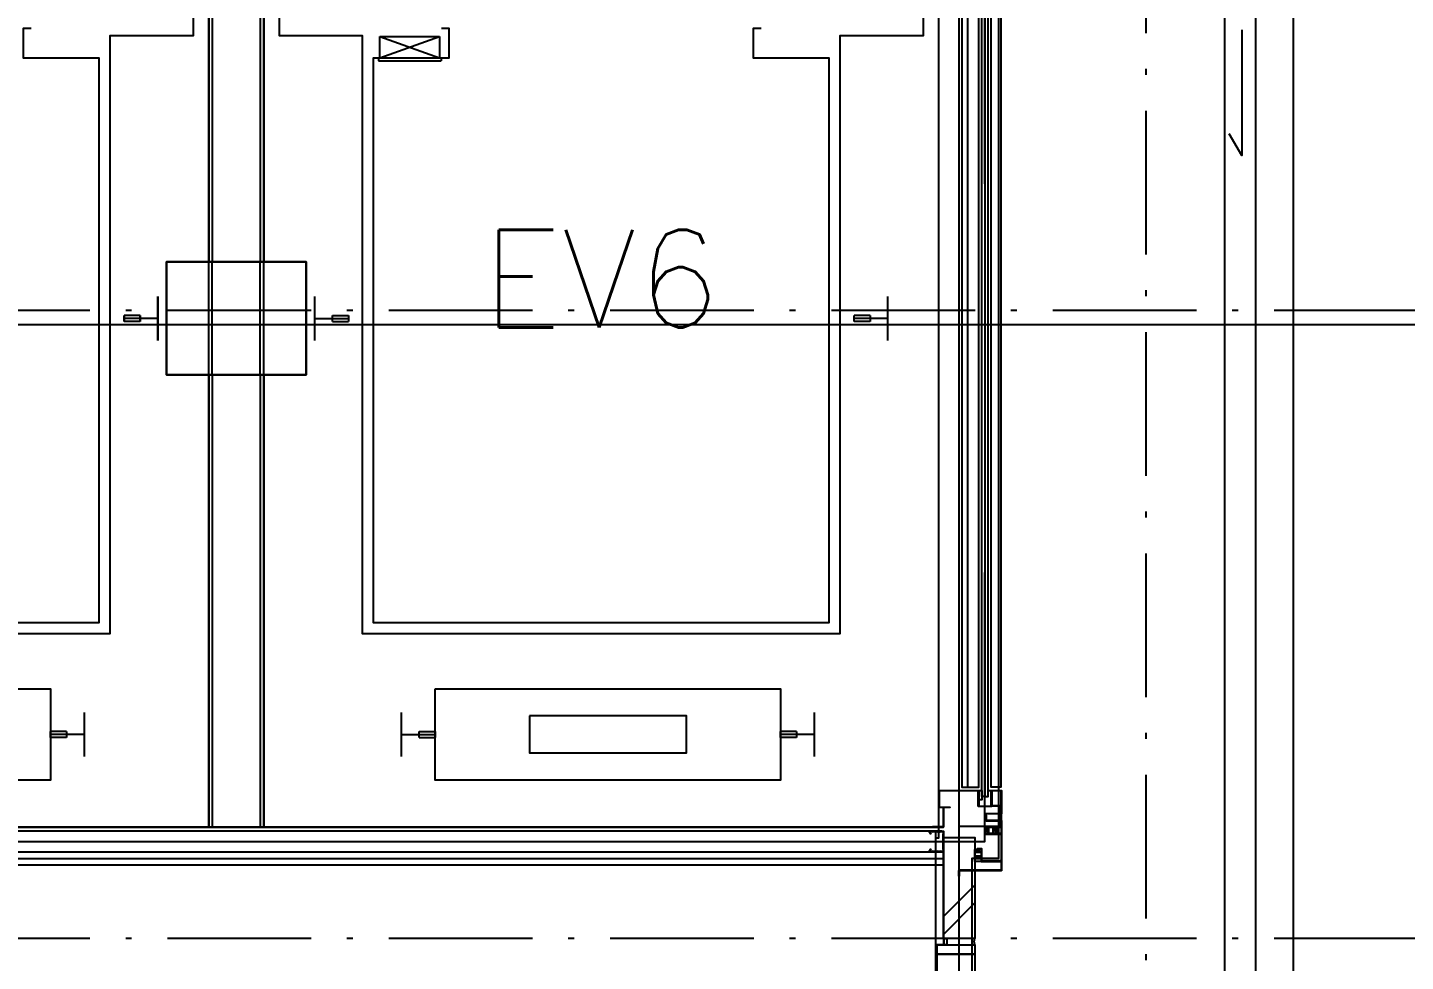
# Model space of a CAD drawing. Extents: x -120222 to -41942, y -19134 to 30932.
# Drawn here: x -72450 to -68061, y 14061 to 17035 of the extents above; entities that cross this region are included whole.
import ezdxf
from ezdxf.enums import TextEntityAlignment as Align

# ---------------------------------------------------------------- set-up
doc = ezdxf.new("R2010")
doc.units = 0
doc.header["$LTSCALE"] = 150
doc.header["$MEASUREMENT"] = 0
doc.linetypes.add('ISO-10______', pattern=[4.699, 3.048, -0.762, 0.127, -0.762])
doc.layers.get('0').update_dxf_attribs({"linetype": 'CONTINUOUS'})
for name, color, linetype in [('____-567', 7, 'CONTINUOUS'), ('____B', 7, 'CONTINUOUS'), ('___B', 7, 'CONTINUOUS')]:
    doc.layers.add(name, color=color, linetype=linetype)
doc.styles.get("Standard").update_dxf_attribs({"font": 'txt', "bigfont": 'BIGFONT.SHX'})

# ---------------------------------------------------------------- blocks, each defined once
blk = doc.blocks.new('____-57')
at = {"color": 1, "linetype": 'Continuous'}
for p, q in [((-76012.6, 9925.5), (-76012.6, 9923)), ((-76011.8, 9923), (-76011.8, 9925.5)), ((-76007.6, 9927), (-76011.1, 9927)), ((-76011.1, 9926.2), (-76007.6, 9926.2)), ((-76007.1, 9920.8), (-76009.6, 9920.8)), ((-76009.6, 9920), (-76007.1, 9920)), ((-76006.1, 9926.3), (-76007.6, 9927)), ((-76007.6, 9926.2), (-76006.1, 9925.5)), ((-76007.1, 9920), (-76007.1, 9920.8)), ((-76004.6, 9927), (-76006.1, 9926.3)), ((-76006.1, 9925.5), (-76004.6, 9926.2)), ((-76003.1, 9926.3), (-76004.6, 9927)), ((-76004.6, 9926.2), (-76003.1, 9925.5)), ((-76001.6, 9927), (-76003.1, 9926.3)), ((-76003.1, 9925.5), (-76001.6, 9926.2)), ((-76000.1, 9926.3), (-76001.6, 9927)), ((-76001.6, 9926.2), (-76000.1, 9925.5)), ((-75998.6, 9927), (-76000.1, 9926.3)), ((-76000.1, 9925.5), (-75998.6, 9926.2)), ((-75997.1, 9926.3), (-75998.6, 9927)), ((-75998.6, 9926.2), (-75997.1, 9925.5)), ((-75995.6, 9927), (-75997.1, 9926.3)), ((-75997.1, 9925.5), (-75995.6, 9926.2)), ((-75994.1, 9926.3), (-75995.6, 9927)), ((-75995.6, 9926.2), (-75994.1, 9925.5)), ((-75992.6, 9927), (-75994.1, 9926.3)), ((-75994.1, 9925.5), (-75992.6, 9926.2)), ((-75991.4, 9927), (-75992.6, 9927)), ((-75992.6, 9926.2), (-75991.4, 9926.2)), ((-75990.1, 9926.3), (-75991.4, 9927)), ((-75991.4, 9926.2), (-75990.1, 9925.5)), ((-75988.8, 9927), (-75990.1, 9926.3)), ((-75990.1, 9925.5), (-75988.8, 9926.2)), ((-75987.6, 9927), (-75988.8, 9927)), ((-75988.8, 9926.2), (-75987.6, 9926.2)), ((-75986.1, 9926.3), (-75987.6, 9927)), ((-75987.6, 9926.2), (-75986.1, 9925.5)), ((-75984.6, 9927), (-75986.1, 9926.3)), ((-75986.1, 9925.5), (-75984.6, 9926.2)), ((-75983.1, 9926.3), (-75984.6, 9927)), ((-75984.6, 9926.2), (-75983.1, 9925.5)), ((-75981.6, 9927), (-75983.1, 9926.3)), ((-75983.1, 9925.5), (-75981.6, 9926.2)), ((-75980.1, 9926.3), (-75981.6, 9927)), ((-75981.6, 9926.2), (-75980.1, 9925.5)), ((-75978.6, 9927), (-75980.1, 9926.3)), ((-75980.1, 9925.5), (-75978.6, 9926.2)), ((-75977.1, 9926.3), (-75978.6, 9927)), ((-75978.6, 9926.2), (-75977.1, 9925.5)), ((-75975.6, 9927), (-75977.1, 9926.3)), ((-75977.1, 9925.5), (-75975.6, 9926.2)), ((-75974.1, 9926.3), (-75975.6, 9927)), ((-75975.6, 9926.2), (-75974.1, 9925.5)), ((-75972.6, 9927), (-75974.1, 9926.3)), ((-75974.1, 9925.5), (-75972.6, 9926.2)), ((-75970.6, 9927), (-75972.6, 9927)), ((-75972.6, 9926.2), (-75970.6, 9926.2)), ((-75968.4, 9920.4), (-75969.9, 9919.6)), ((-75969.9, 9919.6), (-75969.9, 9869.5)), ((-75969.1, 9919.2), (-75967.6, 9920)), ((-75969.1, 9869.9), (-75969.1, 9919.2)), ((-75968.4, 9924), (-75968.4, 9920.4)), ((-75967.6, 9920), (-75967.6, 9924)), ((-76012.6, 9866), (-76012.6, 9863.5)), ((-76011.8, 9863.5), (-76011.8, 9866)), ((-76007.6, 9862.8), (-76011.1, 9862.8)), ((-76011.1, 9862), (-76007.6, 9862)), ((-76007.1, 9869), (-76009.6, 9869)), ((-76009.6, 9868.2), (-76007.1, 9868.2)), ((-76006.1, 9863.5), (-76007.6, 9862.8)), ((-76007.6, 9862), (-76006.1, 9862.7)), ((-76007.1, 9868.2), (-76007.1, 9869)), ((-76004.6, 9862.8), (-76006.1, 9863.5)), ((-76006.1, 9862.7), (-76004.6, 9862)), ((-76003.1, 9863.5), (-76004.6, 9862.8)), ((-76004.6, 9862), (-76003.1, 9862.7)), ((-76001.6, 9862.8), (-76003.1, 9863.5)), ((-76003.1, 9862.7), (-76001.6, 9862)), ((-76000.1, 9863.5), (-76001.6, 9862.8)), ((-76001.6, 9862), (-76000.1, 9862.7)), ((-75998.6, 9862.8), (-76000.1, 9863.5)), ((-76000.1, 9862.7), (-75998.6, 9862)), ((-75997.1, 9863.5), (-75998.6, 9862.8)), ((-75998.6, 9862), (-75997.1, 9862.7)), ((-75995.6, 9862.8), (-75997.1, 9863.5)), ((-75997.1, 9862.7), (-75995.6, 9862)), ((-75994.1, 9863.5), (-75995.6, 9862.8)), ((-75995.6, 9862), (-75994.1, 9862.7)), ((-75992.6, 9862.8), (-75994.1, 9863.5)), ((-75994.1, 9862.7), (-75992.6, 9862)), ((-75991.4, 9862.8), (-75992.6, 9862.8)), ((-75992.6, 9862), (-75991.4, 9862)), ((-75990.1, 9863.5), (-75991.4, 9862.8)), ((-75991.4, 9862), (-75990.1, 9862.7)), ((-75988.8, 9862.8), (-75990.1, 9863.5)), ((-75990.1, 9862.7), (-75988.8, 9862)), ((-75987.6, 9862.8), (-75988.8, 9862.8)), ((-75988.8, 9862), (-75987.6, 9862)), ((-75986.1, 9863.5), (-75987.6, 9862.8)), ((-75987.6, 9862), (-75986.1, 9862.7)), ((-75984.6, 9862.8), (-75986.1, 9863.5)), ((-75986.1, 9862.7), (-75984.6, 9862)), ((-75983.1, 9863.5), (-75984.6, 9862.8)), ((-75984.6, 9862), (-75983.1, 9862.7)), ((-75981.6, 9862.8), (-75983.1, 9863.5)), ((-75983.1, 9862.7), (-75981.6, 9862)), ((-75980.1, 9863.5), (-75981.6, 9862.8)), ((-75981.6, 9862), (-75980.1, 9862.7)), ((-75978.6, 9862.8), (-75980.1, 9863.5)), ((-75980.1, 9862.7), (-75978.6, 9862)), ((-75977.1, 9863.5), (-75978.6, 9862.8)), ((-75978.6, 9862), (-75977.1, 9862.7)), ((-75975.6, 9862.8), (-75977.1, 9863.5)), ((-75977.1, 9862.7), (-75975.6, 9862)), ((-75974.1, 9863.5), (-75975.6, 9862.8)), ((-75975.6, 9862), (-75974.1, 9862.7)), ((-75972.6, 9862.8), (-75974.1, 9863.5)), ((-75974.1, 9862.7), (-75972.6, 9862)), ((-75970.6, 9862.8), (-75972.6, 9862.8)), ((-75972.6, 9862), (-75970.6, 9862)), ((-75969.9, 9869.5), (-75968.4, 9868.6)), ((-75967.6, 9869), (-75969.1, 9869.9)), ((-75968.4, 9868.6), (-75968.4, 9865)), ((-75967.6, 9865), (-75967.6, 9869))]:
    blk.add_line(p, q, dxfattribs=at)
for centre, radius, start, end in [((-76011.1, 9925.5), 1.5, 90, 180), ((-76009.6, 9923), 3, 180, 270), ((-76011.1, 9925.5), 0.7, 90, 180), ((-76009.6, 9923), 2.2, 180, 270), ((-75970.6, 9924), 3, 0, 90), ((-75970.6, 9924), 2.2, 0, 90), ((-76009.6, 9866), 3, 90, 180), ((-76011.1, 9863.5), 1.5, 180, 270), ((-76009.6, 9866), 2.2, 90, 180), ((-76011.1, 9863.5), 0.7, 180, 270), ((-75970.6, 9865), 2.2, 270, 0), ((-75970.6, 9865), 3, 270, 0)]:
    blk.add_arc(centre, radius, start, end, dxfattribs=at)
blk = doc.blocks.new('____-58')
at = {"color": 2, "linetype": 'Continuous'}
blk.add_line((-75891.6, 12775.5), (-75891.6, 10067.5), dxfattribs=at)
at = {"color": 1, "linetype": 'Continuous'}
for p, q in [((-75825.6, 10057.5), (-75814.1, 10057.5)), ((-75825.6, 10057.5), (-75814.1, 10057.5)), ((-75825.6, 10057.5), (-75814.1, 10057.5)), ((-75919.6, 9784), (-75917.6, 9784))]:
    blk.add_line(p, q, dxfattribs=at)
at = {"color": 2, "linetype": 'Continuous', "flags": 128}
for points in [[(-75855.6, 12775.5), (-75909.6, 12775.5), (-75909.6, 10067.5), (-75855.6, 10067.5), (-75855.6, 12775.5)], [(-75785.6, 12775.5), (-75785.6, 10067.5), (-75815.6, 10067.5), (-75815.6, 12775.5)]]:
    blk.add_lwpolyline(points, dxfattribs=at)
for points in [[(-75835.6, 12805.5), (-75835.6, 10037.5), (-75845.6, 10037.5), (-75845.6, 12805.5)], [(-75835.6, 12805.5), (-75835.6, 10037.5), (-75825.6, 10037.5), (-75825.6, 12805.5)]]:
    blk.add_lwpolyline(points, close=True, dxfattribs=at)
at = {"color": 1, "linetype": 'Continuous', "flags": 128}
for points in [[(-75832.6, 9982.5), (-75832.6, 9962.5), (-75834.1, 9962.5), (-75834.1, 9982.5), (-75834.1, 9982.5, -0.414214), (-75832.6, 9984), (-75784.1, 9984), (-75784.1, 10056), (-75814.1, 10056), (-75814.1, 10007.5), (-75814.1, 10007.5, -0.414214), (-75815.6, 10006), (-75855.6, 10006), (-75855.6, 10006, -0.414214), (-75857.1, 10007.5), (-75857.1, 10056), (-75981.1, 10056), (-75981.1, 10004), (-75947.6, 10004), (-75947.6, 10002.5), (-75981.1, 10002.5), (-75981.1, 10002.5, -0.414214), (-75982.6, 10004), (-75982.6, 10056), (-75982.6, 10056, -0.414214), (-75981.1, 10057.5), (-75857.1, 10057.5), (-75857.1, 10057.5, -0.414214), (-75855.6, 10056), (-75855.6, 10007.5), (-75815.6, 10007.5), (-75815.6, 10056), (-75815.6, 10056, -0.414214), (-75814.1, 10057.5), (-75784.1, 10057.5), (-75784.1, 10057.5, -0.414214), (-75782.6, 10056), (-75782.6, 9984), (-75782.6, 9984, -0.414214), (-75784.1, 9982.5), (-75832.6, 9982.5)], [(-75830.6, 9962.5), (-75830.6, 9977.5), (-75832.6, 9977.5), (-75832.6, 9962.5), (-75832.6, 9962.5, 0.414214), (-75830.6, 9960.5), (-75784.6, 9960.5), (-75784.6, 9803), (-75917.6, 9803), (-75917.6, 9803, 0.414214), (-75919.6, 9801), (-75919.6, 9784)], [(-75830.6, 9962.5), (-75784.6, 9962.5), (-75784.6, 9962.5, -0.414214), (-75782.6, 9960.5), (-75782.6, 9803), (-75782.6, 9803, -0.414214), (-75784.6, 9801), (-75917.6, 9801), (-75917.6, 9784)]]:
    blk.add_lwpolyline(points, format="xyb", dxfattribs=at)
blk.add_lwpolyline([(-75855.6, 10027.5), (-75855.6, 10057.5), (-75845.6, 10057.5), (-75845.6, 10027.5)], close=True, dxfattribs=at)
blk.add_lwpolyline([(-76002.6, 9941.1), (-76002.6, 9940.5), (-75968.2, 9940.5), (-75968.2, 9940.5, 0.414214), (-75967.6, 9941.1), (-75967.6, 10002.5), (-75968.2, 10002.5), (-75968.2, 9941.1)], format="xyb", close=True, dxfattribs=at)
at = {"color": 1}
blk.add_blockref('____-57', (0, 0), dxfattribs=at)
blk = doc.blocks.new('____-101')
at = {"color": 1, "linetype": 'Continuous'}
for p, q in [((-78469.6, 11490.5), (-78469.6, 11630.5)), ((-78526.6, 11570), (-78577.6, 11570)), ((-78577.6, 11551), (-78577.6, 11570)), ((-78469.6, 11560.5), (-78577.6, 11560.5)), ((-78526.6, 11551), (-78577.6, 11551)), ((-78526.6, 11570), (-78526.6, 11551))]:
    blk.add_line(p, q, dxfattribs=at)
blk = doc.blocks.new('____-103')
at = {"color": 1, "linetype": 'Continuous'}
for p, q in [((-78703.6, 10165.5), (-78703.6, 10305.5)), ((-78760.6, 10245), (-78811.6, 10245)), ((-78811.6, 10226), (-78811.6, 10245)), ((-78703.6, 10235.5), (-78811.6, 10235.5)), ((-78760.6, 10226), (-78811.6, 10226)), ((-78760.6, 10245), (-78760.6, 10226))]:
    blk.add_line(p, q, dxfattribs=at)
blk = doc.blocks.new('____-104')
at = {"color": 1, "linetype": 'Continuous'}
for p, q in [((-77970.6, 11630.5), (-77970.6, 11490.5)), ((-77970.6, 11560.5), (-77862.6, 11560.5)), ((-77913.6, 11570), (-77862.6, 11570)), ((-77913.6, 11551), (-77913.6, 11570)), ((-77913.6, 11551), (-77862.6, 11551)), ((-77862.6, 11570), (-77862.6, 11551))]:
    blk.add_line(p, q, dxfattribs=at)
blk = doc.blocks.new('____-105')
at = {"color": 1, "linetype": 'Continuous'}
for p, q in [((-76144.6, 11490.5), (-76144.6, 11630.5)), ((-76201.6, 11570), (-76252.6, 11570)), ((-76252.6, 11551), (-76252.6, 11570)), ((-76144.6, 11560.5), (-76252.6, 11560.5)), ((-76201.6, 11551), (-76252.6, 11551)), ((-76201.6, 11570), (-76201.6, 11551))]:
    blk.add_line(p, q, dxfattribs=at)
blk = doc.blocks.new('____-106')
at = {"color": 1, "linetype": 'Continuous'}
for p, q in [((-77694.6, 10305.5), (-77694.6, 10165.5)), ((-77694.6, 10235.5), (-77586.6, 10235.5)), ((-77637.6, 10245), (-77586.6, 10245)), ((-77637.6, 10226), (-77637.6, 10245)), ((-77637.6, 10226), (-77586.6, 10226)), ((-77586.6, 10245), (-77586.6, 10226))]:
    blk.add_line(p, q, dxfattribs=at)
blk = doc.blocks.new('____-107')
at = {"color": 1, "linetype": 'Continuous'}
for p, q in [((-76378.6, 10165.5), (-76378.6, 10305.5)), ((-76435.6, 10245), (-76486.6, 10245)), ((-76486.6, 10226), (-76486.6, 10245)), ((-76378.6, 10235.5), (-76486.6, 10235.5)), ((-76435.6, 10226), (-76486.6, 10226)), ((-76435.6, 10245), (-76435.6, 10226))]:
    blk.add_line(p, q, dxfattribs=at)
blk = doc.blocks.new('____-108')
at = {"color": 1, "linetype": 'Continuous'}
for p, q in [((-77970.6, 11630.5), (-77970.6, 11490.5)), ((-77970.6, 11560.5), (-77862.6, 11560.5)), ((-77913.6, 11570), (-77862.6, 11570)), ((-77913.6, 11551), (-77913.6, 11570)), ((-77913.6, 11551), (-77862.6, 11551)), ((-77862.6, 11570), (-77862.6, 11551))]:
    blk.add_line(p, q, dxfattribs=at)
blk = doc.blocks.new('____-109')
at = {"color": 1, "linetype": 'Continuous'}
for p, q in [((-78469.6, 11630.5), (-78469.6, 11490.5)), ((-78526.6, 11570), (-78577.6, 11570)), ((-78577.6, 11570), (-78577.6, 11551)), ((-78469.6, 11560.5), (-78577.6, 11560.5)), ((-78526.6, 11551), (-78577.6, 11551)), ((-78526.6, 11551), (-78526.6, 11570))]:
    blk.add_line(p, q, dxfattribs=at)
blk = doc.blocks.new('____-112')
at = {"color": 1, "linetype": 'Continuous'}
for p, q in [((-78307.6, 12730.5), (-78307.6, 11740.5)), ((-78307.6, 9940.5), (-78307.6, 12730.5)), ((-78296.6, 12730.5), (-78296.6, 11740.5)), ((-78143.6, 12730.5), (-78143.6, 11740.5)), ((-78132.6, 12730.5), (-78132.6, 11740.5)), ((-78132.6, 9940.5), (-78132.6, 12730.5)), ((-75982.6, 9940.5), (-75982.6, 12730.5)), ((-77762.6, 12390.5), (-77762.6, 12458.5)), ((-77762.6, 12458.5), (-77572.6, 12458.5)), ((-77762.6, 12458.5), (-77572.6, 12390.5)), ((-77762.6, 12390.5), (-77572.6, 12458.5)), ((-77572.6, 12458.5), (-77572.6, 12390.5)), ((-78657.6, 12390.5), (-78657.6, 12390.5)), ((-78657.6, 12390.5), (-78657.6, 12390.5)), ((-78657.6, 12390.5), (-78657.6, 12390.5)), ((-78657.6, 12390.5), (-78657.6, 12390.5)), ((-78657.6, 12390.5), (-78657.6, 12390.5)), ((-77767.6, 12390.5), (-77767.6, 12380.5)), ((-77767.6, 12380.5), (-77567.6, 12380.5)), ((-77567.6, 12390.5), (-77567.6, 12380.5)), ((-76332.6, 12390.5), (-76332.6, 12390.5)), ((-76332.6, 12390.5), (-76332.6, 12390.5)), ((-76332.6, 12390.5), (-76332.6, 12390.5)), ((-76332.6, 12390.5), (-76332.6, 12390.5)), ((-76332.6, 12390.5), (-76332.6, 12390.5)), ((-78307.6, 11380.5), (-78307.6, 11740.5)), ((-78296.6, 11380.5), (-78296.6, 11740.5)), ((-78143.6, 11380.5), (-78143.6, 11740.5)), ((-78132.6, 11380.5), (-78132.6, 11740.5)), ((-78307.6, 11380.5), (-78307.6, 9940.5)), ((-78296.6, 11380.5), (-78296.6, 9940.5)), ((-78143.6, 11380.5), (-78143.6, 9940.5)), ((-78132.6, 11380.5), (-78132.6, 9940.5)), ((-82782.6, 9940.5), (-75982.6, 9940.5))]:
    blk.add_line(p, q, dxfattribs=at)
at = {"color": 1, "linetype": 'Continuous', "flags": 128}
for points in [[(-82782.6, 12730.5), (-82782.6, 9940.5), (-75982.6, 9940.5), (-75982.6, 12730.5)], [(-78357.6, 12560.5), (-78357.6, 12460.5), (-78622.6, 12460.5), (-78622.6, 10555.5), (-80142.6, 10555.5), (-80142.6, 12460.5), (-80407.6, 12460.5), (-80407.6, 12560.5)], [(-76032.6, 12560.5), (-76032.6, 12460.5), (-76297.6, 12460.5), (-76297.6, 10555.5), (-77817.6, 10555.5), (-77817.6, 12460.5), (-78082.6, 12460.5), (-78082.6, 12560.5)], [(-78442.6, 11740.5), (-77997.6, 11740.5), (-77997.6, 11380.5), (-78442.6, 11380.5)], [(-77997.6, 11740.5), (-78442.6, 11740.5), (-78442.6, 11380.5), (-77997.6, 11380.5)], [(-79911.6, 10380.5), (-78811.6, 10380.5), (-78811.6, 10090.5), (-79911.6, 10090.5)], [(-77586.6, 10380.5), (-76486.6, 10380.5), (-76486.6, 10090.5), (-77586.6, 10090.5)], [(-77286.6, 10294.5), (-77286.6, 10176.5), (-76786.6, 10176.5), (-76786.6, 10294.5)]]:
    blk.add_lwpolyline(points, close=True, dxfattribs=at)
for points in [[(-78873.6, 12483.5), (-78898.6, 12483.5), (-78898.6, 12390.5), (-78657.6, 12390.5), (-78657.6, 10590.5), (-80107.6, 10590.5), (-80107.6, 12390.5), (-79866.6, 12390.5), (-79866.6, 12483.5), (-79891.6, 12483.5)], [(-76548.6, 12483.5), (-76573.6, 12483.5), (-76573.6, 12390.5), (-76332.6, 12390.5), (-76332.6, 10590.5), (-77782.6, 10590.5), (-77782.6, 12390.5), (-77541.6, 12390.5), (-77541.6, 12483.5), (-77566.6, 12483.5)]]:
    blk.add_lwpolyline(points, dxfattribs=at)
at = {"color": 1}
for name in ['____-101', '____-109', '____-104', '____-108', '____-105', '____-103', '____-106', '____-107']:
    blk.add_blockref(name, (0, 0), dxfattribs=at)
blk = doc.blocks.new('____-118')
at = {"color": 1, "linetype": 'Continuous', "flags": 128}
for points in [[(-75877.6, 6306), (-74972.6, 6306), (-74972.6, 20986)], [(-75072.6, 19946), (-75072.6, 19266), (-75072.6, 18766), (-75072.6, 9666), (-75072.6, 9166), (-75072.6, 8826)], [(-75018.1, 12478.9), (-75018.1, 12078.9), (-75058.1, 12148.2)]]:
    blk.add_lwpolyline(points, dxfattribs=at)
blk = doc.blocks.new('____-129')
at = {"color": 1, "linetype": 'Continuous'}
for p, q in [((-75867.6, 9755.4), (-75967.6, 9655.4)), ((-75867.6, 9698.9), (-75967.6, 9598.9))]:
    blk.add_line(p, q, dxfattribs=at)
blk = doc.blocks.new('____-143')
at = {"color": 1, "linetype": 'Continuous'}
for p, q in [((-75972.6, 9928), (-82845.6, 9928)), ((-75972.6, 9940.5), (-82833.1, 9940.5)), ((-75832.5, 9940.5), (-75824.1, 9920.5)), ((-75809.1, 9940.5), (-75799.1, 9920.5)), ((-75992.6, 6226), (-75992.6, 9906)), ((-75967.6, 9861), (-82912.6, 9861)), ((-75967.6, 9840), (-82912.6, 9840)), ((-75847.6, 9869.2), (-75867.6, 9860.6)), ((-75847.6, 9847.6), (-75867.6, 9841)), ((-75967.6, 9819), (-82912.6, 9819))]:
    blk.add_line(p, q, dxfattribs=at)
at = {"color": 1, "linetype": 'Continuous', "flags": 128}
for points in [[(-75812.5, 10007.4), (-75812.5, 10009), (-75785.7, 10009), (-75785.7, 10009, -0.414214), (-75784.1, 10007.4), (-75784.1, 9943.6), (-75784.1, 9943.6, -0.414214), (-75785.7, 9942), (-75917.6, 9942), (-75917.6, 9943.6), (-75785.7, 9943.6), (-75785.7, 10007.4)], [(-75967.6, 9566), (-75967.6, 9566, 0.2), (-75967.6, 9586), (-75957.6, 9586), (-75957.6, 9566)], [(-75867.6, 9566), (-75867.6, 9566, -0.2), (-75867.6, 9586), (-75877.6, 9586), (-75877.6, 9566)]]:
    blk.add_lwpolyline(points, format="xyb", close=True, dxfattribs=at)
for points in [[(-75967.6, 9566), (-75992.6, 9566), (-75992.6, 9928), (-75967.6, 9928)], [(-75860.6, 9869), (-75847.6, 9869), (-75847.6, 9831), (-75782.6, 9831), (-75782.6, 9920.5), (-75832.6, 9920.5), (-75832.6, 9935.5), (-75834.6, 9935.5), (-75834.6, 9918.5), (-75784.6, 9918.5), (-75784.6, 9833), (-75845.6, 9833), (-75845.6, 9871), (-75860.6, 9871)], [(-75832.5, 9940.5), (-75824.1, 9940.5), (-75824.1, 9920.5), (-75832.5, 9920.5)], [(-75824.1, 9940.5), (-75809.1, 9940.5), (-75809.1, 9920.5), (-75824.1, 9920.5)], [(-75809.1, 9940.5), (-75799.1, 9940.5), (-75799.1, 9920.5), (-75809.1, 9920.5)], [(-75799.1, 9940.5), (-75784.1, 9940.5), (-75784.1, 9920.5), (-75799.1, 9920.5)], [(-75967.6, 9586), (-75967.6, 9907), (-75867.6, 9907), (-75867.6, 9586)], [(-75847.6, 9869), (-75847.6, 9860.6), (-75867.6, 9860.6), (-75867.6, 9869)], [(-75847.6, 9860.6), (-75847.6, 9847.6), (-75867.6, 9847.6), (-75867.6, 9860.6)], [(-75847.6, 9847.6), (-75847.6, 9841), (-75867.6, 9841), (-75867.6, 9847.6)], [(-75847.6, 9841), (-75847.6, 9831), (-75867.6, 9831), (-75867.6, 9841)], [(-75987.6, 9566), (-75867.6, 9566), (-75867.6, 9536), (-75987.6, 9536)], [(-75987.6, 9536), (-75867.6, 9536), (-75867.6, 8936), (-75987.6, 8936)]]:
    blk.add_lwpolyline(points, close=True, dxfattribs=at)
at = {"color": 1}
blk.add_blockref('____-129', (0, 0), dxfattribs=at)
blk = doc.blocks.new('____-144')
at = {"color": 1, "linetype": 'Continuous', "flags": 128}
blk.add_lwpolyline([(-75052.6, 19946), (-75792.6, 19946), (-75792.6, 9841), (-75877.6, 9841), (-75877.6, 8826)], dxfattribs=at)
blk = doc.blocks.new('____-166')
at = {"color": 1, "linetype": 'Continuous'}
blk.add_line((-75917.6, -1166.2), (-75917.6, 20986), dxfattribs=at)
at = {"color": 1, "linetype": 'Continuous', "flags": 128}
blk.add_lwpolyline([(-75992.6, 9906), (-75982.6, 9906), (-75982.6, 12730.5), (-75982.6, 12730.5), (-75982.6, 18831.5), (-75992.6, 18831.5), (-75992.6, 20986)], dxfattribs=at)
at = {"color": 1, "linetype": 'Continuous'}
blk.add_polyline3d([(-75835.6, 11988.5, 0), (-75835.6, 12805, 0), (-82879.1, 12805, 0), (-82879.1, 9894.5, 0), (-82879.6, 7265.5, 0)], dxfattribs=at)
at = {"color": 2, "linetype": 'Continuous'}
blk.add_polyline3d([(-82879.1, 9894.5, 0), (-75835.6, 9894.5, 0), (-75835.6, 10751, 0)], dxfattribs=at)
at = {"color": 1}
for name in ['____-118', '____-144', '____-58', '____-112', '____-143']:
    blk.add_blockref(name, (0, 0), dxfattribs=at)
blk = doc.blocks.new('____-167')
at = {"color": 1, "linetype": 'Continuous'}
blk.add_line((-74852.6, -439), (-74852.6, 20986), dxfattribs=at)
at = {"color": 1}
blk.add_blockref('____-166', (0, 0), dxfattribs=at)

msp = doc.modelspace()

# ---------------------------------------------------------------- linework, layer by layer
at = {"layer": '____B', "color": 6, "linetype": 'ISO-10______'}
for p, q in [((-68887.45335, -18224.63716), (-68887.45335, 28821.32985)), ((-41943.00752, 16134.71684), (-107847.23944, 16134.71684)), ((-41943.00752, 14134.71684), (-107847.23944, 14134.71684))]:
    msp.add_line(p, q, dxfattribs=at)
at = {"layer": '___B', "color": 5}
msp.add_line((-109023.35209, 16089.71684), (-41942.1314, 16089.71684), dxfattribs=at)

# ---------------------------------------------------------------- block references
at = {"layer": '____-567', "color": 0}
msp.add_blockref('____-167', (6435.10495, 4548.69799), dxfattribs=at)

# ---------------------------------------------------------------- texts
at = {"layer": '____B', "color": 0}
msp.add_text('EV6', height=310.334201, dxfattribs=at).set_placement((-70622.45332, 16235.55018), align=Align.MIDDLE_CENTER)

doc.saveas('drawing.dxf')
